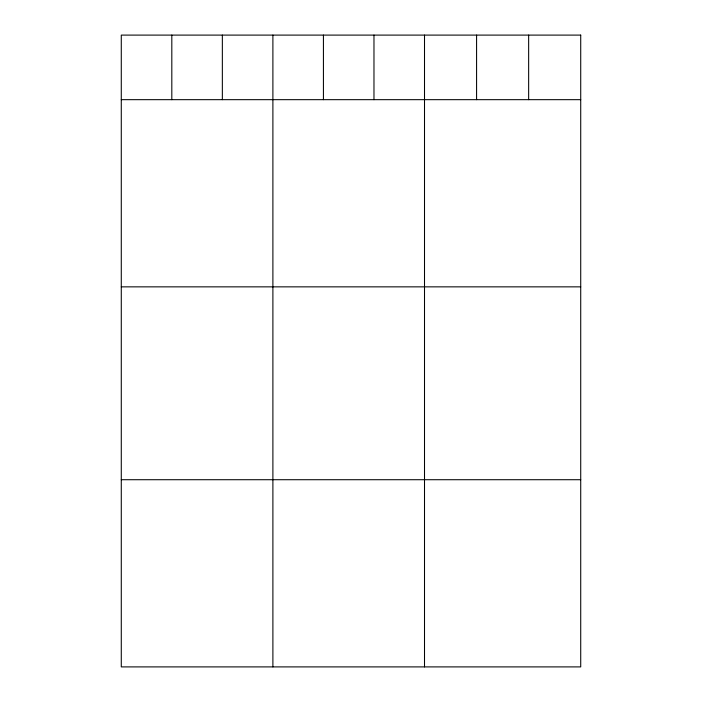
<?xml version="1.0" encoding="UTF-8"?>
<svg xmlns="http://www.w3.org/2000/svg" width="702" height="702" viewBox="0 0 702 702"><rect width="100%" height="100%" fill="white"/><g stroke="black" fill="none" stroke-linecap="round" stroke-linejoin="round"><path stroke-width="1.05" d="M121.279 99.666L580.721 99.666M121.279 286.855L580.721 286.855M121.279 479.712L580.721 479.712M528.65 35.1L528.65 99.666M476.579 35.1L476.579 99.666M424.508 35.1L424.508 666.9M373.973 35.1L373.973 99.666M323.429 35.1L323.429 99.666M272.894 35.1L272.894 666.9M222.35 35.1L222.35 99.666M171.815 35.1L171.815 99.666M580.721 35.1L121.279 35.1L121.279 666.9L580.721 666.9L580.721 35.1"/></g></svg>
